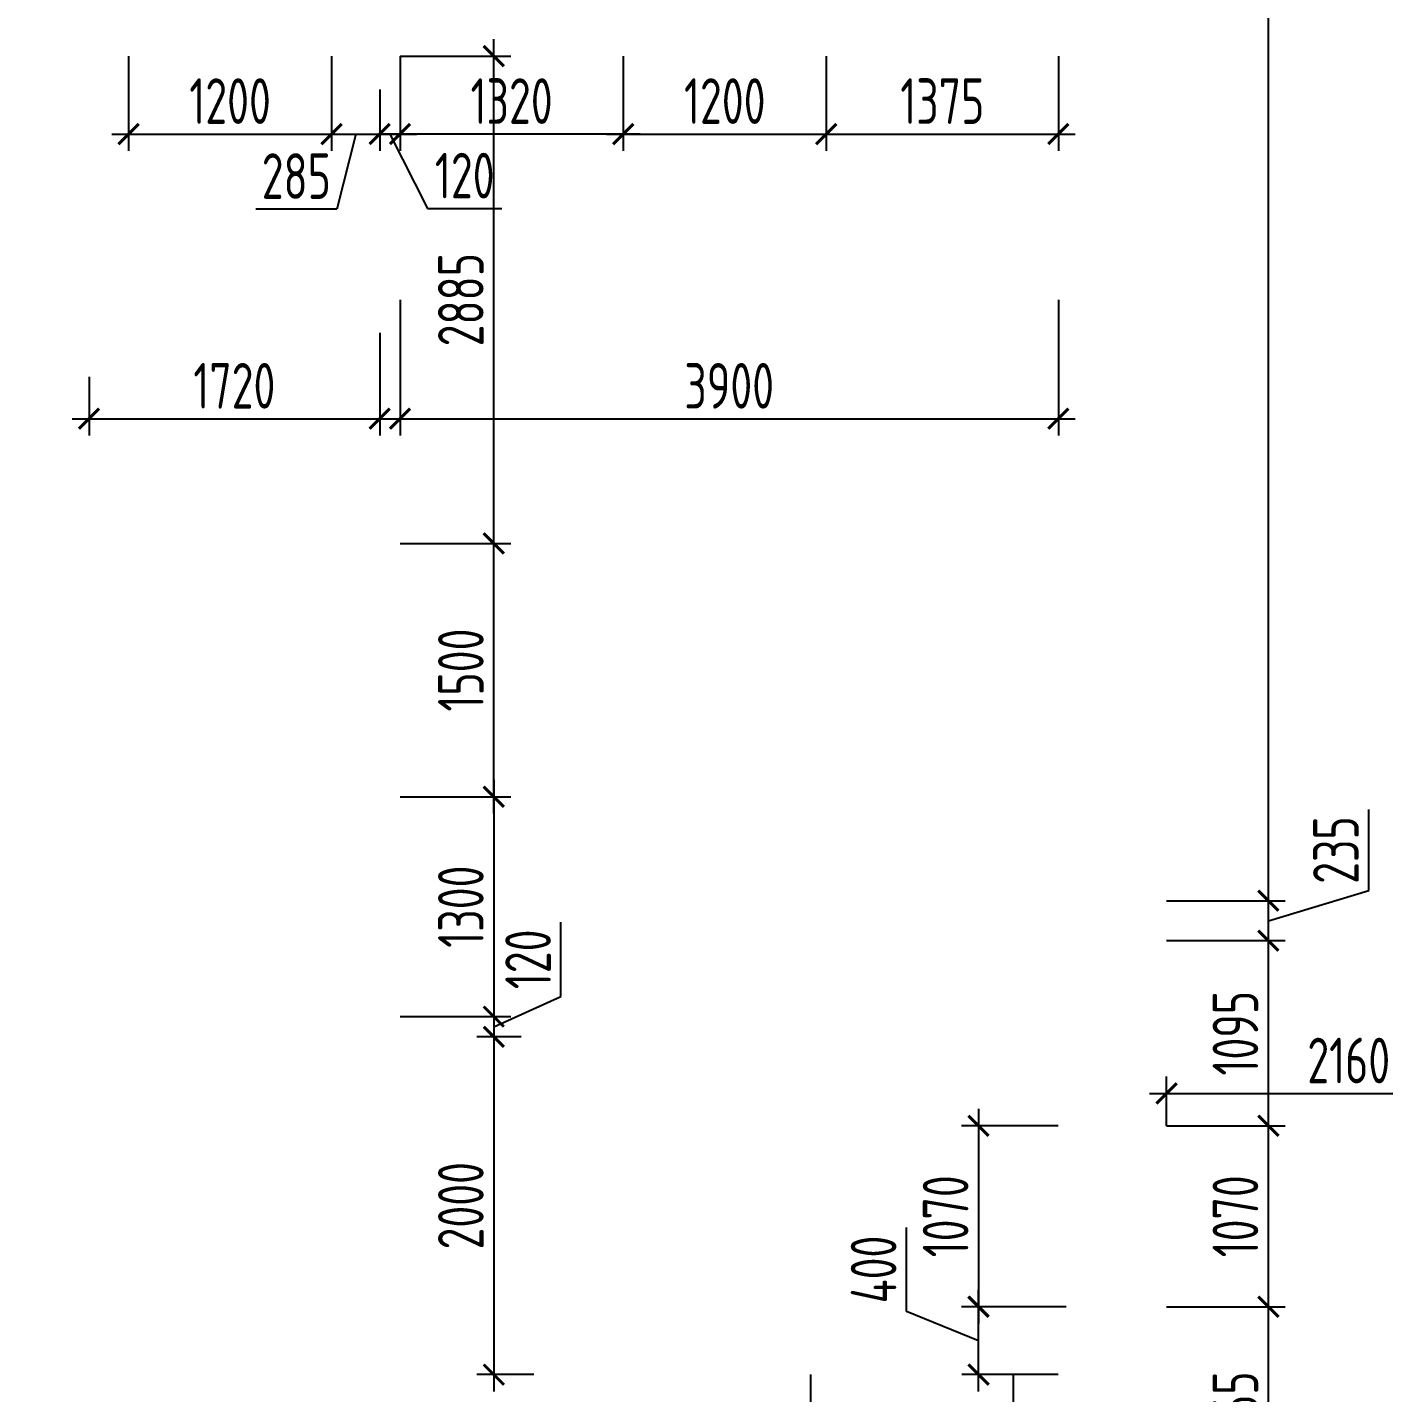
# Model space of a CAD drawing. Header units: millimetres. Extents: x -350007 to 536090, y -888 to 198380.
# Drawn here: x -291322 to -283291, y 65572 to 73657 of the extents above; entities that cross this region are included whole.
import ezdxf

# ---------------------------------------------------------------- set-up
doc = ezdxf.new("R2010")
doc.units = ezdxf.units.MM
doc.layers.add('АР_Размеры нов.', color=15, linetype='Continuous', lineweight=0)
doc.styles.add('ISOCPEUR', font='isocpeur.ttf', dxfattribs={"width": 0.7})
doc.dimstyles.new('R_100', dxfattribs={"dimtxt": 270, "dimasz": 120, "dimexe": 100, "dimexo": 0, "dimgap": 60, "dimtad": 1, "dimdec": 0, "dimrnd": 5, "dimzin": 0, "dimdsep": 46, "dimtxsty": 'ISOCPEUR', "dimblk": 'ARCHTICK', "dimcen": 0, "dimdle": 100, "dimclrd": 256, "dimclre": 256, "dimclrt": 256, "dimadec": 0, "dimazin": 0, "dimtfac": 2, "dimtdec": 0, "dimtofl": 0, "dimtmove": 1, "dimatfit": 3, "dimfxl": 1, "dimtvp": 3, "dimtolj": 1, "dimtzin": 0, "dimarcsym": 0})

# ---------------------------------------------------------------- blocks, each defined once
blk = doc.blocks.new('_ArchTick')
at = {"color": 0, "linetype": 'ByBlock', "const_width": 0.15}
blk.add_lwpolyline([(-0.5, -0.5), (0.5, 0.5)], dxfattribs=at)
blk = doc.blocks.new('*D2656')
at = {"layer": 'АР_Размеры нов.', "lineweight": -2, "ltscale": 100, "transparency": 16777216}
for p, q in [((-285689.9, 67251.9), (-285689.9, 65980.9)), ((-285218.4, 67151.9), (-285789.9, 67151.9)), ((-285171.4, 66080.9), (-285789.9, 66080.9))]:
    blk.add_line(p, q, dxfattribs=at)
at = {"layer": 'АР_Размеры нов.', "lineweight": -2, "ltscale": 100, "transparency": 16777216, "xscale": 120, "yscale": 120, "zscale": 120}
for p, rotation in [((-285689.9, 67151.9), 90), ((-285689.9, 66080.9), 270)]:
    blk.add_blockref('_ArchTick', p, dxfattribs=dict(at, rotation=rotation))
at = {"layer": 'АР_Размеры нов.', "ltscale": 100, "transparency": 16777216, "insert": (-285884.9, 66616.4), "char_height": 270, "attachment_point": 5, "rotation": 90, "style": 'ISOCPEUR'}
blk.add_mtext('\\A1;1070', dxfattribs=at)
blk = doc.blocks.new('*D2672')
at = {"layer": 'АР_Размеры нов.', "lineweight": -2, "ltscale": 100, "transparency": 16777216}
for p, q in [((-288560.1, 69001.1), (-288560.1, 70701.1)), ((-289115.4, 70601.1), (-288460.1, 70601.1)), ((-289115.4, 69101.1), (-288460.1, 69101.1))]:
    blk.add_line(p, q, dxfattribs=at)
at = {"layer": 'АР_Размеры нов.', "lineweight": -2, "ltscale": 100, "transparency": 16777216, "xscale": 120, "yscale": 120, "zscale": 120}
for p, rotation in [((-288560.1, 70601.1), 90), ((-288560.1, 69101.1), 270)]:
    blk.add_blockref('_ArchTick', p, dxfattribs=dict(at, rotation=rotation))
at = {"layer": 'АР_Размеры нов.', "ltscale": 100, "transparency": 16777216, "insert": (-288755.1, 69851.1), "char_height": 270, "attachment_point": 5, "rotation": 90, "style": 'ISOCPEUR'}
blk.add_mtext('\\A1;1500', dxfattribs=at)
blk = doc.blocks.new('*D2910')
at = {"layer": 'АР_Размеры нов.', "lineweight": -2, "ltscale": 100, "transparency": 16777216}
for p, q in [((-288560.1, 69201.1), (-288560.1, 67698.8)), ((-289115.4, 69101.1), (-288460.1, 69101.1)), ((-289115.4, 67798.8), (-288460.1, 67798.8))]:
    blk.add_line(p, q, dxfattribs=at)
at = {"layer": 'АР_Размеры нов.', "lineweight": -2, "ltscale": 100, "transparency": 16777216, "xscale": 120, "yscale": 120, "zscale": 120}
for p, rotation in [((-288560.1, 69101.1), 90), ((-288560.1, 67798.8), 270)]:
    blk.add_blockref('_ArchTick', p, dxfattribs=dict(at, rotation=rotation))
at = {"layer": 'АР_Размеры нов.', "ltscale": 100, "transparency": 16777216, "insert": (-288755.1, 68450), "char_height": 270, "attachment_point": 5, "rotation": 90, "style": 'ISOCPEUR'}
blk.add_mtext('\\A1;1300', dxfattribs=at)
blk = doc.blocks.new('*D2912')
at = {"layer": 'АР_Размеры нов.', "lineweight": -2, "ltscale": 100, "transparency": 16777216}
for p, q in [((-289235.4, 71847.9), (-289235.4, 71239.2)), ((-290956.8, 71586.5), (-290956.8, 71239.2)), ((-291056.8, 71339.2), (-289135.4, 71339.2))]:
    blk.add_line(p, q, dxfattribs=at)
at = {"layer": 'АР_Размеры нов.', "lineweight": -2, "ltscale": 100, "transparency": 16777216, "xscale": 120, "yscale": 120, "zscale": 120, "rotation": 180}
blk.add_blockref('_ArchTick', (-290956.8, 71339.2), dxfattribs=at)
at = {"layer": 'АР_Размеры нов.', "lineweight": -2, "ltscale": 100, "transparency": 16777216, "xscale": 120, "yscale": 120, "zscale": 120}
blk.add_blockref('_ArchTick', (-289235.4, 71339.2), dxfattribs=at)
at = {"layer": 'АР_Размеры нов.', "ltscale": 100, "transparency": 16777216, "insert": (-290096.1, 71534.2), "char_height": 270, "attachment_point": 5, "style": 'ISOCPEUR'}
blk.add_mtext('\\A1;1720', dxfattribs=at)
blk = doc.blocks.new('*D2913')
at = {"layer": 'АР_Размеры нов.', "lineweight": -2, "ltscale": 100, "transparency": 16777216}
for p, q in [((-289115.4, 72044), (-289115.4, 71239.2)), ((-285216.9, 72044), (-285216.9, 71239.2)), ((-289215.4, 71339.2), (-285116.9, 71339.2))]:
    blk.add_line(p, q, dxfattribs=at)
at = {"layer": 'АР_Размеры нов.', "lineweight": -2, "ltscale": 100, "transparency": 16777216, "xscale": 120, "yscale": 120, "zscale": 120, "rotation": 180}
blk.add_blockref('_ArchTick', (-289115.4, 71339.2), dxfattribs=at)
at = {"layer": 'АР_Размеры нов.', "lineweight": -2, "ltscale": 100, "transparency": 16777216, "xscale": 120, "yscale": 120, "zscale": 120}
blk.add_blockref('_ArchTick', (-285216.9, 71339.2), dxfattribs=at)
at = {"layer": 'АР_Размеры нов.', "ltscale": 100, "transparency": 16777216, "insert": (-287166.1, 71534.2), "char_height": 270, "attachment_point": 5, "style": 'ISOCPEUR'}
blk.add_mtext('\\A1;3900', dxfattribs=at)
blk = doc.blocks.new('*D2916')
at = {"layer": 'АР_Размеры нов.', "lineweight": -2, "ltscale": 100, "transparency": 16777216}
for p, q in [((-290722.4, 73486.8), (-290722.4, 72925)), ((-289520.5, 73486.8), (-289520.5, 72925)), ((-290822.4, 73025), (-289420.5, 73025))]:
    blk.add_line(p, q, dxfattribs=at)
at = {"layer": 'АР_Размеры нов.', "lineweight": -2, "ltscale": 100, "transparency": 16777216, "xscale": 120, "yscale": 120, "zscale": 120, "rotation": 180}
blk.add_blockref('_ArchTick', (-290722.4, 73025), dxfattribs=at)
at = {"layer": 'АР_Размеры нов.', "lineweight": -2, "ltscale": 100, "transparency": 16777216, "xscale": 120, "yscale": 120, "zscale": 120}
blk.add_blockref('_ArchTick', (-289520.5, 73025), dxfattribs=at)
at = {"layer": 'АР_Размеры нов.', "ltscale": 100, "transparency": 16777216, "insert": (-290121.4, 73220), "char_height": 270, "attachment_point": 5, "style": 'ISOCPEUR'}
blk.add_mtext('\\A1;1200', dxfattribs=at)
blk = doc.blocks.new('*D2917')
at = {"layer": 'АР_Размеры нов.', "lineweight": -2, "ltscale": 100, "transparency": 16777216}
for p, q in [((-287793.2, 73486.8), (-287793.2, 72925)), ((-286591.3, 73486.8), (-286591.3, 72925)), ((-287893.2, 73025), (-286491.3, 73025))]:
    blk.add_line(p, q, dxfattribs=at)
at = {"layer": 'АР_Размеры нов.', "lineweight": -2, "ltscale": 100, "transparency": 16777216, "xscale": 120, "yscale": 120, "zscale": 120, "rotation": 180}
blk.add_blockref('_ArchTick', (-287793.2, 73025), dxfattribs=at)
at = {"layer": 'АР_Размеры нов.', "lineweight": -2, "ltscale": 100, "transparency": 16777216, "xscale": 120, "yscale": 120, "zscale": 120}
blk.add_blockref('_ArchTick', (-286591.3, 73025), dxfattribs=at)
at = {"layer": 'АР_Размеры нов.', "ltscale": 100, "transparency": 16777216, "insert": (-287192.2, 73220), "char_height": 270, "attachment_point": 5, "style": 'ISOCPEUR'}
blk.add_mtext('\\A1;1200', dxfattribs=at)
blk = doc.blocks.new('*D2918')
at = {"layer": 'АР_Размеры нов.', "lineweight": -2, "ltscale": 100, "transparency": 16777216}
for p, q in [((-286683.8, 65678.8), (-286683.8, 64790.3)), ((-285483.8, 65678.8), (-285483.8, 64790.3)), ((-285383.8, 64890.3), (-286783.8, 64890.3))]:
    blk.add_line(p, q, dxfattribs=at)
at = {"layer": 'АР_Размеры нов.', "lineweight": -2, "ltscale": 100, "transparency": 16777216, "xscale": 120, "yscale": 120, "zscale": 120, "rotation": 180}
blk.add_blockref('_ArchTick', (-286683.8, 64890.3), dxfattribs=at)
at = {"layer": 'АР_Размеры нов.', "lineweight": -2, "ltscale": 100, "transparency": 16777216, "xscale": 120, "yscale": 120, "zscale": 120}
blk.add_blockref('_ArchTick', (-285483.8, 64890.3), dxfattribs=at)
at = {"layer": 'АР_Размеры нов.', "ltscale": 100, "transparency": 16777216, "insert": (-286083.8, 65085.3), "char_height": 270, "attachment_point": 5, "style": 'ISOCPEUR'}
blk.add_mtext('\\A1;1200', dxfattribs=at)
blk = doc.blocks.new('*D2921')
at = {"layer": 'АР_Размеры нов.', "lineweight": -2, "ltscale": 100, "transparency": 16777216}
for p, q in [((-286116.3, 66052.2), (-286116.3, 66550.2)), ((-285689.3, 65578.8), (-285689.3, 66180.9)), ((-285217, 66080.9), (-285789.3, 66080.9)), ((-285689.3, 65879.8), (-286116.3, 66052.2)), ((-285218.4, 65678.8), (-285789.3, 65678.8))]:
    blk.add_line(p, q, dxfattribs=at)
at = {"layer": 'АР_Размеры нов.', "lineweight": -2, "ltscale": 100, "transparency": 16777216, "xscale": 120, "yscale": 120, "zscale": 120}
for p, rotation in [((-285689.3, 66080.9), 90), ((-285689.3, 65678.8), 270)]:
    blk.add_blockref('_ArchTick', p, dxfattribs=dict(at, rotation=rotation))
at = {"layer": 'АР_Размеры нов.', "ltscale": 100, "transparency": 16777216, "insert": (-286311.3, 66301.2), "char_height": 270, "attachment_point": 5, "rotation": 90, "style": 'ISOCPEUR'}
blk.add_mtext('\\A1;400', dxfattribs=at)
blk = doc.blocks.new('*D2842')
at = {"layer": 'АР_Размеры нов.', "lineweight": -2, "ltscale": 500, "transparency": 16777216}
for p, q in [((-289520.5, 73486.8), (-289520.5, 72925)), ((-289235.4, 73289.4), (-289235.4, 72925)), ((-289620.5, 73025), (-289135.4, 73025)), ((-289377.9, 73025), (-289489.7, 72580.9)), ((-289489.7, 72580.9), (-289968.8, 72580.9))]:
    blk.add_line(p, q, dxfattribs=at)
at = {"layer": 'АР_Размеры нов.', "lineweight": -2, "ltscale": 500, "transparency": 16777216, "xscale": 120, "yscale": 120, "zscale": 120, "rotation": 180}
blk.add_blockref('_ArchTick', (-289520.5, 73025), dxfattribs=at)
at = {"layer": 'АР_Размеры нов.', "lineweight": -2, "ltscale": 500, "transparency": 16777216, "xscale": 120, "yscale": 120, "zscale": 120}
blk.add_blockref('_ArchTick', (-289235.4, 73025), dxfattribs=at)
at = {"layer": 'АР_Размеры нов.', "lineweight": 13, "ltscale": 500, "transparency": 16777216, "insert": (-289729.3, 72775.9), "char_height": 270, "attachment_point": 5, "style": 'ISOCPEUR'}
blk.add_mtext('\\A1;285', dxfattribs=at)
blk = doc.blocks.new('*D2843')
at = {"layer": 'АР_Размеры нов.', "lineweight": -2, "ltscale": 500, "transparency": 16777216}
for p, q in [((-289235.4, 73289.4), (-289235.4, 72925)), ((-289115.4, 73319.1), (-289115.4, 72925)), ((-289335.4, 73025), (-289015.4, 73025)), ((-289175.4, 73025), (-288952.8, 72584)), ((-288952.8, 72584), (-288511.5, 72584))]:
    blk.add_line(p, q, dxfattribs=at)
at = {"layer": 'АР_Размеры нов.', "lineweight": -2, "ltscale": 500, "transparency": 16777216, "xscale": 120, "yscale": 120, "zscale": 120, "rotation": 180}
blk.add_blockref('_ArchTick', (-289235.4, 73025), dxfattribs=at)
at = {"layer": 'АР_Размеры нов.', "lineweight": -2, "ltscale": 500, "transparency": 16777216, "xscale": 120, "yscale": 120, "zscale": 120}
blk.add_blockref('_ArchTick', (-289115.4, 73025), dxfattribs=at)
at = {"layer": 'АР_Размеры нов.', "lineweight": 13, "ltscale": 500, "transparency": 16777216, "insert": (-288732.1, 72779), "char_height": 270, "attachment_point": 5, "style": 'ISOCPEUR'}
blk.add_mtext('\\A1;120', dxfattribs=at)
blk = doc.blocks.new('*D2848')
at = {"layer": 'АР_Размеры нов.', "lineweight": -2, "ltscale": 500, "transparency": 16777216}
for p, q in [((-286591.3, 73486.8), (-286591.3, 72925)), ((-285217.2, 73486.8), (-285217.2, 72925)), ((-286691.3, 73025), (-285117.2, 73025))]:
    blk.add_line(p, q, dxfattribs=at)
at = {"layer": 'АР_Размеры нов.', "lineweight": -2, "ltscale": 500, "transparency": 16777216, "xscale": 120, "yscale": 120, "zscale": 120, "rotation": 180}
blk.add_blockref('_ArchTick', (-286591.3, 73025), dxfattribs=at)
at = {"layer": 'АР_Размеры нов.', "lineweight": -2, "ltscale": 500, "transparency": 16777216, "xscale": 120, "yscale": 120, "zscale": 120}
blk.add_blockref('_ArchTick', (-285217.2, 73025), dxfattribs=at)
at = {"layer": 'АР_Размеры нов.', "lineweight": 13, "ltscale": 500, "transparency": 16777216, "insert": (-285904.2, 73220), "char_height": 270, "attachment_point": 5, "style": 'ISOCPEUR'}
blk.add_mtext('\\A1;1375', dxfattribs=at)
blk = doc.blocks.new('*D2849')
at = {"layer": 'АР_Размеры нов.', "lineweight": -2, "ltscale": 500, "transparency": 16777216}
for p, q in [((-289115.4, 73486.8), (-289115.4, 72925)), ((-287793.2, 73486.8), (-287793.2, 72925)), ((-287693.2, 73025), (-289215.4, 73025))]:
    blk.add_line(p, q, dxfattribs=at)
at = {"layer": 'АР_Размеры нов.', "lineweight": -2, "ltscale": 500, "transparency": 16777216, "xscale": 120, "yscale": 120, "zscale": 120, "rotation": 180}
blk.add_blockref('_ArchTick', (-289115.4, 73025), dxfattribs=at)
at = {"layer": 'АР_Размеры нов.', "lineweight": -2, "ltscale": 500, "transparency": 16777216, "xscale": 120, "yscale": 120, "zscale": 120}
blk.add_blockref('_ArchTick', (-287793.2, 73025), dxfattribs=at)
at = {"layer": 'АР_Размеры нов.', "lineweight": 13, "ltscale": 500, "transparency": 16777216, "insert": (-288454.3, 73220), "char_height": 270, "attachment_point": 5, "style": 'ISOCPEUR'}
blk.add_mtext('\\A1;1320', dxfattribs=at)
blk = doc.blocks.new('*D2850')
at = {"layer": 'АР_Размеры нов.', "lineweight": -2, "ltscale": 500, "transparency": 16777216}
for p, q in [((-288162.1, 67917.3), (-288162.1, 68358.6)), ((-288560.1, 67738.8), (-288162.1, 67917.3)), ((-288560.1, 67898.8), (-288560.1, 67578.8)), ((-289115.4, 67798.8), (-288460.1, 67798.8)), ((-288398.7, 67678.8), (-288660.1, 67678.8))]:
    blk.add_line(p, q, dxfattribs=at)
at = {"layer": 'АР_Размеры нов.', "lineweight": -2, "ltscale": 500, "transparency": 16777216, "xscale": 120, "yscale": 120, "zscale": 120}
for p, rotation in [((-288560.1, 67798.8), 90), ((-288560.1, 67678.8), 270)]:
    blk.add_blockref('_ArchTick', p, dxfattribs=dict(at, rotation=rotation))
at = {"layer": 'АР_Размеры нов.', "lineweight": 13, "ltscale": 500, "transparency": 16777216, "insert": (-288357.1, 68137.9), "char_height": 270, "attachment_point": 5, "rotation": 90, "style": 'ISOCPEUR'}
blk.add_mtext('\\A1;120', dxfattribs=at)
blk = doc.blocks.new('*D2851')
at = {"layer": 'АР_Размеры нов.', "lineweight": -2, "ltscale": 500, "transparency": 16777216}
for p, q in [((-288560.1, 67778.8), (-288560.1, 65578.8)), ((-288398.7, 67678.8), (-288660.1, 67678.8)), ((-288323.7, 65678.8), (-288660.1, 65678.8))]:
    blk.add_line(p, q, dxfattribs=at)
at = {"layer": 'АР_Размеры нов.', "lineweight": -2, "ltscale": 500, "transparency": 16777216, "xscale": 120, "yscale": 120, "zscale": 120}
for p, rotation in [((-288560.1, 67678.8), 90), ((-288560.1, 65678.8), 270)]:
    blk.add_blockref('_ArchTick', p, dxfattribs=dict(at, rotation=rotation))
at = {"layer": 'АР_Размеры нов.', "lineweight": 13, "ltscale": 500, "transparency": 16777216, "insert": (-288755.1, 66678.8), "char_height": 270, "attachment_point": 5, "rotation": 90, "style": 'ISOCPEUR'}
blk.add_mtext('\\A1;2000', dxfattribs=at)
blk = doc.blocks.new('*D7065')
at = {"layer": 'АР_Размеры нов.', "lineweight": -2, "transparency": 16777216}
for p, q in [((-283973.7, 64715.7), (-283973.7, 66180.9)), ((-284577, 66080.9), (-283873.7, 66080.9)), ((-284576.8, 64815.7), (-283873.7, 64815.7))]:
    blk.add_line(p, q, dxfattribs=at)
at = {"layer": 'АР_Размеры нов.', "lineweight": -2, "transparency": 16777216, "xscale": 120, "yscale": 120, "zscale": 120}
for p, rotation in [((-283973.7, 66080.9), 90), ((-283973.7, 64815.7), 270)]:
    blk.add_blockref('_ArchTick', p, dxfattribs=dict(at, rotation=rotation))
at = {"layer": 'АР_Размеры нов.', "transparency": 16777216, "insert": (-284168.7, 65448.3), "char_height": 270, "attachment_point": 5, "rotation": 90, "style": 'ISOCPEUR'}
blk.add_mtext('\\A1;1265', dxfattribs=at)
blk = doc.blocks.new('*D7066')
at = {"layer": 'АР_Размеры нов.', "lineweight": -2, "transparency": 16777216}
for p, q in [((-283973.7, 65980.9), (-283973.7, 67252)), ((-284577, 67152), (-283873.7, 67152)), ((-284577, 66080.9), (-283873.7, 66080.9))]:
    blk.add_line(p, q, dxfattribs=at)
at = {"layer": 'АР_Размеры нов.', "lineweight": -2, "transparency": 16777216, "xscale": 120, "yscale": 120, "zscale": 120}
for p, rotation in [((-283973.7, 67152), 90), ((-283973.7, 66080.9), 270)]:
    blk.add_blockref('_ArchTick', p, dxfattribs=dict(at, rotation=rotation))
at = {"layer": 'АР_Размеры нов.', "transparency": 16777216, "insert": (-284168.7, 66616.4), "char_height": 270, "attachment_point": 5, "rotation": 90, "style": 'ISOCPEUR'}
blk.add_mtext('\\A1;1070', dxfattribs=at)
blk = doc.blocks.new('*D7067')
at = {"layer": 'АР_Размеры нов.', "lineweight": -2, "transparency": 16777216}
for p, q in [((-283973.7, 67052), (-283973.7, 68348.6)), ((-284576.8, 68248.6), (-283873.7, 68248.6)), ((-284577, 67152), (-283873.7, 67152))]:
    blk.add_line(p, q, dxfattribs=at)
at = {"layer": 'АР_Размеры нов.', "lineweight": -2, "transparency": 16777216, "xscale": 120, "yscale": 120, "zscale": 120}
for p, rotation in [((-283973.7, 68248.6), 90), ((-283973.7, 67152), 270)]:
    blk.add_blockref('_ArchTick', p, dxfattribs=dict(at, rotation=rotation))
at = {"layer": 'АР_Размеры нов.', "transparency": 16777216, "insert": (-284168.7, 67700.3), "char_height": 270, "attachment_point": 5, "rotation": 90, "style": 'ISOCPEUR'}
blk.add_mtext('\\A1;1095', dxfattribs=at)
blk = doc.blocks.new('*D7068')
at = {"layer": 'АР_Размеры нов.', "lineweight": -2, "transparency": 16777216}
for p, q in [((-283378.7, 68545.4), (-283378.7, 69024.5)), ((-283973.7, 68148.6), (-283973.7, 68585.2)), ((-284576.8, 68485.2), (-283873.7, 68485.2)), ((-283973.7, 68366.9), (-283378.7, 68545.4)), ((-284576.8, 68248.6), (-283873.7, 68248.6))]:
    blk.add_line(p, q, dxfattribs=at)
at = {"layer": 'АР_Размеры нов.', "lineweight": -2, "transparency": 16777216, "xscale": 120, "yscale": 120, "zscale": 120}
for p, rotation in [((-283973.7, 68485.2), 90), ((-283973.7, 68248.6), 270)]:
    blk.add_blockref('_ArchTick', p, dxfattribs=dict(at, rotation=rotation))
at = {"layer": 'АР_Размеры нов.', "transparency": 16777216, "insert": (-283573.7, 68785), "char_height": 270, "attachment_point": 5, "rotation": 90, "style": 'ISOCPEUR'}
blk.add_mtext('\\A1;235', dxfattribs=at)
blk = doc.blocks.new('*D7069')
at = {"layer": 'АР_Размеры нов.', "lineweight": -2, "transparency": 16777216}
for p, q in [((-283973.7, 68385.2), (-283973.7, 82785.7)), ((-284576.8, 82685.7), (-283873.7, 82685.7)), ((-284576.8, 68485.2), (-283873.7, 68485.2))]:
    blk.add_line(p, q, dxfattribs=at)
at = {"layer": 'АР_Размеры нов.', "lineweight": -2, "transparency": 16777216, "xscale": 120, "yscale": 120, "zscale": 120}
for p, rotation in [((-283973.7, 82685.7), 90), ((-283973.7, 68485.2), 270)]:
    blk.add_blockref('_ArchTick', p, dxfattribs=dict(at, rotation=rotation))
at = {"layer": 'АР_Размеры нов.', "transparency": 16777216, "insert": (-284168.7, 75585.5), "char_height": 270, "attachment_point": 5, "rotation": 90, "style": 'ISOCPEUR'}
blk.add_mtext('\\A1;14200', dxfattribs=at)
blk = doc.blocks.new('*D7074')
at = {"layer": 'АР_Размеры нов.', "lineweight": -2, "transparency": 16777216}
for p, q in [((-288560.1, 70501.1), (-288560.1, 73586.8)), ((-289115.4, 73486.8), (-288460.1, 73486.8)), ((-289115.4, 70601.1), (-288460.1, 70601.1))]:
    blk.add_line(p, q, dxfattribs=at)
at = {"layer": 'АР_Размеры нов.', "lineweight": -2, "transparency": 16777216, "xscale": 120, "yscale": 120, "zscale": 120}
for p, rotation in [((-288560.1, 73486.8), 90), ((-288560.1, 70601.1), 270)]:
    blk.add_blockref('_ArchTick', p, dxfattribs=dict(at, rotation=rotation))
at = {"layer": 'АР_Размеры нов.', "transparency": 16777216, "insert": (-288755.1, 72044), "char_height": 270, "attachment_point": 5, "rotation": 90, "style": 'ISOCPEUR'}
blk.add_mtext('\\A1;2885', dxfattribs=at)
blk = doc.blocks.new('*D7171')
at = {"layer": 'АР_Размеры нов.', "lineweight": -2, "transparency": 16777216}
for p, q in [((-301542.1, 115210.7), (-301542.1, 114752.6)), ((-301341.3, 115050.7), (-301341.3, 114752.6)), ((-301642.1, 114852.6), (-301241.3, 114852.6)), ((-301441.7, 114852.6), (-301263.2, 114257.6)), ((-301263.2, 114257.6), (-300784.1, 114257.6)), ((-182483.9, 67738.2), (-182925.2, 67738.2)), ((-182493.8, 67218.2), (-182483.9, 67738.2)), ((-182543.8, 66845.6), (-182543.8, 67318.2)), ((-182443.8, 66845.6), (-182443.8, 67318.2)), ((-182543.8, 67218.2), (-182663.8, 67218.2)), ((-182443.8, 67218.2), (-182543.8, 67218.2)), ((-182443.8, 67218.2), (-182323.8, 67218.2))]:
    blk.add_line(p, q, dxfattribs=at)
at = {"layer": 'АР_Размеры нов.', "lineweight": -2, "transparency": 16777216, "xscale": 120, "yscale": 120, "zscale": 120, "rotation": 180}
for p in [(-301542.1, 114852.6), (-182443.8, 67218.2)]:
    blk.add_blockref('_ArchTick', p, dxfattribs=at)
at = {"layer": 'АР_Размеры нов.', "lineweight": -2, "transparency": 16777216, "xscale": 120, "yscale": 120, "zscale": 120}
for p in [(-301341.3, 114852.6), (-182543.8, 67218.2)]:
    blk.add_blockref('_ArchTick', p, dxfattribs=at)
at = {"layer": 'АР_Размеры нов.', "transparency": 16777216, "char_height": 270, "attachment_point": 5, "style": 'ISOCPEUR'}
for s, insert in [('\\A1;200', (-301023.6, 114452.6)), ('\\A1;100', (-182704.5, 67933.2))]:
    blk.add_mtext(s, dxfattribs=dict(at, insert=insert))
blk = doc.blocks.new('*D7173')
at = {"layer": 'АР_Размеры нов.', "lineweight": -2, "transparency": 16777216}
for p, q in [((-282418.5, 67548.9), (-282418.5, 67243.8)), ((-284576.6, 67152), (-284576.6, 67443.8)), ((-284676.6, 67343.8), (-282318.5, 67343.8))]:
    blk.add_line(p, q, dxfattribs=at)
at = {"layer": 'АР_Размеры нов.', "lineweight": -2, "transparency": 16777216, "xscale": 120, "yscale": 120, "zscale": 120, "rotation": 180}
blk.add_blockref('_ArchTick', (-284576.6, 67343.8), dxfattribs=at)
at = {"layer": 'АР_Размеры нов.', "lineweight": -2, "transparency": 16777216, "xscale": 120, "yscale": 120, "zscale": 120}
blk.add_blockref('_ArchTick', (-282418.5, 67343.8), dxfattribs=at)
at = {"layer": 'АР_Размеры нов.', "transparency": 16777216, "insert": (-283497.6, 67538.8), "char_height": 270, "attachment_point": 5, "style": 'ISOCPEUR'}
blk.add_mtext('\\A1;2160', dxfattribs=at)

msp = doc.modelspace()

# ---------------------------------------------------------------- dimensions: what is measured, and where the dimension line sits
at = {"layer": 'АР_Размеры нов.'}
dim = msp.add_linear_dim(base=(-182543.8, 67218.2), p1=(-182443.8, 66845.6), p2=(-182543.8, 66845.6), dimstyle='R_100', override={"dimpost": '\\X'}, dxfattribs=at)
dim.commit()
dim.dimension.update_dxf_attribs({"geometry": '*D7171', "text_midpoint": (-182543.9, 67738.2), "dimtype": 160})
for base, p1, p2, picture, middle in [((-301341.3, 114852.6), (-301542.1, 115210.7), (-301341.3, 115050.7), '*D7171', (-301203.2, 114452.6)), ((-282418.5, 67343.8), (-284576.6, 67152), (-282418.5, 67548.9, -0.1), '*D7173', (-283497.6, 67538.8))]:
    dim = msp.add_linear_dim(base=base, p1=p1, p2=p2, dimstyle='R_100', override={"dimpost": '\\X'}, dxfattribs=at)
    dim.commit()
    dim.dimension.update_dxf_attribs({"geometry": picture, "text_midpoint": middle})
for base, p1, p2, picture, middle in [((-283973.7299, 82685.6825), (-284576.8273, 68485.2414), (-284576.8273, 82685.6825), '*D7069', (-284168.7299, 75585.4619)), ((-288560.1, 73486.8), (-289115.4, 70601.1), (-289115.4, 73486.8), '*D7074', (-288755.1, 72044)), ((-283973.7, 68485.2), (-284576.8, 68248.6), (-284576.8, 68485.2), '*D7068', (-283573.7, 68605.4)), ((-283973.7, 68248.6), (-284577, 67152), (-284576.8, 68248.6), '*D7067', (-284168.7, 67700.3)), ((-283973.7, 67152), (-284577, 66080.9), (-284577, 67152), '*D7066', (-284168.7, 66616.4)), ((-283973.7, 66080.9), (-284576.8, 64815.7), (-284577, 66080.9), '*D7065', (-284168.7, 65448.3))]:
    dim = msp.add_linear_dim(base=base, p1=p1, p2=p2, angle=90, dimstyle='R_100', override={"dimpost": '\\X'}, dxfattribs=at)
    dim.commit()
    dim.dimension.update_dxf_attribs({"geometry": picture, "text_midpoint": middle})
at = {"layer": 'АР_Размеры нов.', "ltscale": 100}
for base, p1, p2, picture, middle in [((-289520.5, 73025), (-290722.4, 73486.8), (-289520.5, 73486.8), '*D2916', (-290121.4, 73220)), ((-286591.3, 73025), (-287793.2, 73486.8), (-286591.3, 73486.8), '*D2917', (-287192.2, 73220)), ((-285216.8679, 71339.1952), (-289115.3922, 72043.9788), (-285216.8679, 72043.9788), '*D2913', (-287166.13, 71534.1952)), ((-289235.4, 71339.2), (-290956.8, 71586.5), (-289235.4, 71847.9), '*D2912', (-290096.1, 71534.2)), ((-286683.8, 64890.3), (-285483.8, 65678.8), (-286683.8, 65678.8), '*D2918', (-286083.8, 65085.3))]:
    dim = msp.add_linear_dim(base=base, p1=p1, p2=p2, dimstyle='R_100', override={"dimpost": '\\X', "dimfxl": 2.5, "dimarcsym": 2}, dxfattribs=at)
    dim.commit()
    dim.dimension.update_dxf_attribs({"geometry": picture, "text_midpoint": middle})
at = {"layer": 'АР_Размеры нов.', "lineweight": 13, "ltscale": 500}
for base, p1, p2, picture, middle in [((-289235.4, 73025), (-289520.5, 73486.8), (-289235.4, 73289.4), '*D2842', (-289549.7, 72580.9)), ((-289115.4, 73025), (-289235.4, 73289.4), (-289115.4, 73319.1), '*D2843', (-288892.8, 72584))]:
    dim = msp.add_linear_dim(base=base, p1=p1, p2=p2, dimstyle='R_100', override={"dimpost": '\\X', "dimfxl": 2.5, "dimarcsym": 2}, dxfattribs=at)
    dim.commit()
    dim.dimension.update_dxf_attribs({"geometry": picture, "text_midpoint": middle, "dimtype": 160})
for base, p1, p2, override, picture, middle in [((-289115.4, 73025), (-287793.2, 73486.8), (-289115.4, 73486.8), {"dimpost": '\\X', "dimfxl": 2.5, "dimarcsym": 2}, '*D2849', (-288454.3, 73220)), ((-285217.2, 73025), (-286591.3, 73486.8), (-285217.2, 73486.8), {"dimpost": '\\X'}, '*D2848', (-285904.2, 73220))]:
    dim = msp.add_linear_dim(base=base, p1=p1, p2=p2, dimstyle='R_100', override=override, dxfattribs=at)
    dim.commit()
    dim.dimension.update_dxf_attribs({"geometry": picture, "text_midpoint": middle})
at = {"layer": 'АР_Размеры нов.', "ltscale": 100}
for base, p1, p2, angle, picture, middle in [((-288560.1, 70601.1), (-289115.4, 69101.1), (-289115.4, 70601.1), 270, '*D2672', (-288755.1, 69851.1)), ((-288560.1, 67798.8), (-289115.4, 69101.1), (-289115.4, 67798.8), 90, '*D2910', (-288755.1, 68450)), ((-285689.9, 66080.9), (-285218.4, 67151.9), (-285171.4, 66080.9), 90, '*D2656', (-285884.9, 66616.4))]:
    dim = msp.add_linear_dim(base=base, p1=p1, p2=p2, angle=angle, dimstyle='R_100', override={"dimpost": '\\X', "dimfxl": 2.5, "dimarcsym": 2}, dxfattribs=at)
    dim.commit()
    dim.dimension.update_dxf_attribs({"geometry": picture, "text_midpoint": middle})
at = {"layer": 'АР_Размеры нов.', "lineweight": 13, "ltscale": 500}
dim = msp.add_linear_dim(base=(-288560.1, 67678.8), p1=(-289115.4, 67798.8), p2=(-288398.7, 67678.8), angle=90, dimstyle='R_100', override={"dimpost": '\\X', "dimfxl": 2.5, "dimarcsym": 2}, dxfattribs=at)
dim.commit()
dim.dimension.update_dxf_attribs({"geometry": '*D2850', "text_midpoint": (-288162.1, 67977.3), "dimtype": 160})
dim = msp.add_linear_dim(base=(-288560.1, 65678.8), p1=(-288398.7, 67678.8), p2=(-288323.7, 65678.8), angle=90, dimstyle='R_100', override={"dimpost": '\\X', "dimfxl": 2.5, "dimarcsym": 2}, dxfattribs=at)
dim.commit()
dim.dimension.update_dxf_attribs({"geometry": '*D2851', "text_midpoint": (-288755.1, 66678.8)})
at = {"layer": 'АР_Размеры нов.', "ltscale": 100}
dim = msp.add_linear_dim(base=(-285689.3, 66080.9), p1=(-285218.4, 65678.8), p2=(-285217, 66080.9), angle=90, dimstyle='R_100', override={"dimpost": '\\X', "dimfxl": 2.5, "dimarcsym": 2}, dxfattribs=at)
dim.commit()
dim.dimension.update_dxf_attribs({"geometry": '*D2921', "text_midpoint": (-286116.3, 66112.2), "dimtype": 160})

doc.saveas('drawing.dxf')
